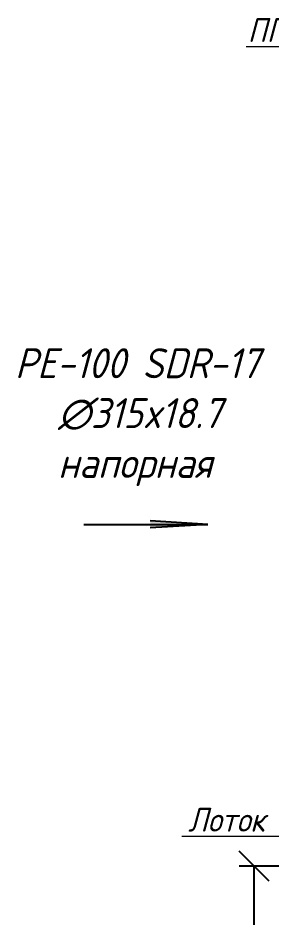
# Model space of a CAD drawing. Header units: millimetres. Extents: x 41756989 to 44740435, y 21258419 to 23626306.
# Drawn here: x 42554374 to 42564959, y 21870232 to 21907807 of the extents above; entities that cross this region are included whole.
import ezdxf
from ezdxf import colors
from ezdxf.entities.mleader import LeaderData, LeaderLine
from ezdxf.math import Vec2, Vec3

# ---------------------------------------------------------------- set-up
doc = ezdxf.new("R2010")
doc.units = ezdxf.units.MM
doc.layers.add('ВК_К1_текст', color=34, linetype='Continuous')
doc.styles.add('note', font='isocpeur.ttf', dxfattribs={"width": 0.9, "oblique": 15})
doc.styles.get("Standard").update_dxf_attribs({"font": 'isocpeui.ttf'})
doc.dimstyles.new('ISO-25', dxfattribs={"dimtxt": 2.5, "dimasz": 2.5, "dimexe": 1.25, "dimexo": 0.625, "dimtad": 1, "dimtxsty": 'Standard', "dimcen": 2.5, "dimadec": 0, "dimazin": 0, "dimtfac": 1, "dimtmove": 0, "dimatfit": 3, "dimfxl": 1, "dimarcsym": 0})

# ---------------------------------------------------------------- blocks, each defined once
blk = doc.blocks.new('_Oblique')
at = {"color": 0, "linetype": 'ByBlock', "lineweight": -2}
blk.add_line((-0.5, -0.5), (0.5, 0.5), dxfattribs=at)
blk = doc.blocks.new('*D800')
at = {"color": 0, "lineweight": -2, "transparency": 16777216}
for p, q in [((42569103.25092819, 21872360.81748323), (42563632.29902676, 21872360.81748323)), ((42564257.29902676, 21851360.81748323), (42564257.29902676, 21872360.81748323)), ((42569103.25092807, 21851360.81748323), (42563632.29902676, 21851360.81748323))]:
    blk.add_line(p, q, dxfattribs=at)
at = {"layer": 'Defpoints', "color": 0, "transparency": 16777216}
for p in [(42564257.29902676, 21872360.81748323), (42569415.75092819, 21872360.81748323), (42569415.75092807, 21851360.81748323)]:
    blk.add_point(p, dxfattribs=at)
at = {"color": 0, "lineweight": -2, "transparency": 16777216, "xscale": 1250, "yscale": 1250, "zscale": 1250}
for p, rotation in [((42564257.29902676, 21872360.81748323), 90), ((42564257.29902676, 21851360.81748323), 270)]:
    blk.add_blockref('_Oblique', p, dxfattribs=dict(at, rotation=rotation))
at = {"color": 0, "lineweight": 5, "transparency": 16777216, "insert": (42563319.79902675, 21861860.81748324), "char_height": 1250, "attachment_point": 5, "rotation": 90}
blk.add_mtext('1050', dxfattribs=at)
blk = doc.blocks.new('_None')

msp = doc.modelspace()

# ---------------------------------------------------------------- hatches: boundary and pattern name
h = msp.add_hatch()
h.set_pattern_fill('ANSI31', color=256, scale=1.066666666666667)
h.set_pattern_definition([(44.99999999999999, (41132879.22255984, 16897973.10939653), (-0.09428090415820634, 0.09428090415820635), [])])
h.paths.add_polyline_path([(42562311.79059461, 21886644.05308844), (42559905.86398867, 21886644.05308844), (42559905.86398867, 21886499.94207634)])
h.paths.add_polyline_path([(42559905.86398867, 21886788.16410048), (42559905.86398867, 21886644.05308844), (42562311.79059461, 21886644.05308844)])

# ---------------------------------------------------------------- linework, layer by layer
for p, q in [((42562311.79059461, 21886644.05308844), (42559905.86398867, 21886788.16410048)), ((42557127.33648232, 21886644.05308844), (42562311.79059461, 21886644.05308844)), ((42562311.79059461, 21886644.05308844), (42559905.86398867, 21886499.94207634))]:
    msp.add_line(p, q)

# ---------------------------------------------------------------- texts
at = {"insert": (38359351.97469941, 21894002.0917844), "char_height": 1250, "width": 8400000, "attachment_point": 1, "style": 'note'}
msp.add_mtext('\\pi4.1949e+006;PE-100 SDR-17\\P\\pi4.1967e+006;∅315x18.7\\P\\pi4.1967e+006;напорная', dxfattribs=at)

# ---------------------------------------------------------------- dimensions: what is measured, and where the dimension line sits
at = {"lineweight": 5}
dim = msp.add_linear_dim(base=(42564257.29902676, 21872360.81748323), p1=(42569415.75092807, 21851360.81748323), p2=(42569415.75092819, 21872360.81748323), angle=90, dimstyle='ISO-25', override={"dimscale": 500.0000000000001, "dimlfac": 0.05, "dimblk1": 'Oblique', "dimblk2": 'Oblique', "dimsah": 1}, dxfattribs=at)
dim.commit()
dim.dimension.update_dxf_attribs({"geometry": '*D800', "text_midpoint": (42563319.79902675, 21861860.81748324)})

# ---------------------------------------------------------------- leaders
at = {"layer": 'ВК_К1_текст', "color": 0, "linetype": 'Continuous', "lineweight": 5}
ml = msp.add_multileader_mtext('Standard', dxfattribs=at)
ml.set_content('ПП-15-2', style='note')
ml.set_leader_properties(lineweight=15)
ml.set_arrow_properties(name='NONE')
ml.build(insert=Vec2(0, 0))
ml.multileader.update_dxf_attribs({"text_left_attachment_type": 6, "text_right_attachment_type": 6, "dogleg_length": 0.1, "arrow_head_size": 1000, "scale": 20})
ctx = ml.context
ctx.base_point, ctx.scale, ctx.char_height, ctx.arrow_head_size, ctx.landing_gap_size, ctx.plane_origin = Vec3(42563067.41248963, 21906600.54647915), 20, 1000, 1000, 800, Vec3(42533910.50644997, 21334822.85969351)
ctx.left_attachment, ctx.right_attachment, ctx.text_align_type = 6, 6, 1
notes = []
notes.append((ctx, [(1, (1, 1, 0), (42569473.31087449, 21906600.54647915), (-1, 0), 40, [(0, [(42570415.75092819, 21905360.81748317)], 0, [])])]))
ctx.mtext.insert, ctx.mtext.alignment, ctx.mtext.flow_direction = Vec3(42566250.36168197, 21907800.54647915), 2, 5
ml = msp.add_multileader_mtext('Standard', dxfattribs=at)
ml.set_content('Лоток бет.', style='note')
ml.set_leader_properties(lineweight=15)
ml.set_arrow_properties(name='NONE')
ml.build(insert=Vec2(0, 0))
ml.multileader.update_dxf_attribs({"text_left_attachment_type": 6, "text_right_attachment_type": 6, "dogleg_length": 0.1, "arrow_head_size": 1000, "scale": 20})
ctx = ml.context
ctx.base_point, ctx.scale, ctx.char_height, ctx.arrow_head_size, ctx.landing_gap_size, ctx.plane_origin = Vec3(42560405.16930319, 21873600.54647921), 20, 1000, 1000, 800, Vec3(42532910.50644997, 21301822.85969357)
ctx.left_attachment, ctx.right_attachment, ctx.text_align_type = 6, 6, 1
notes.append((ctx, [(1, (1, 1, 0), (42568473.31087449, 21873600.54647921), (-1, 0), 40, [(0, [(42569415.75092819, 21872360.81748323)], 0, [])])]))
ctx.mtext.insert, ctx.mtext.alignment, ctx.mtext.flow_direction = Vec3(42564419.24008873, 21874800.54647921), 2, 5
for ctx, leaders in notes:
    for number, flags, end, landing, length, lines in leaders:
        leader = LeaderData()
        leader.index, (leader.has_last_leader_line, leader.has_dogleg_vector, leader.attachment_direction) = number, flags
        leader.last_leader_point, leader.dogleg_vector, leader.dogleg_length = Vec3(end), Vec3(landing), length
        for number, points, colour, breaks in lines:
            line = LeaderLine()
            line.index, line.vertices, line.color, line.breaks = number, Vec3.list(points), colors.encode_raw_color(colour), breaks
            leader.lines.append(line)
        ctx.leaders.append(leader)

doc.saveas('drawing.dxf')
